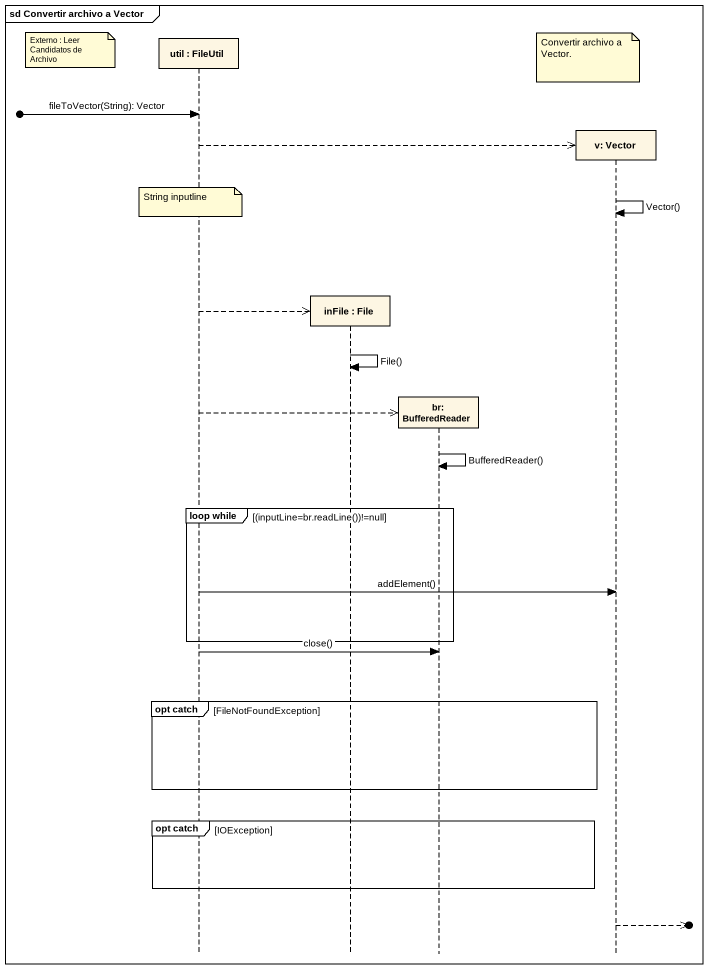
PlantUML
@startuml
mainframe sd Convertir archivo a Vector
hide footbox
participant "util : FileUtil" as util
participant "inFile : File" as inFile_File
participant "br: BufferedReader" as br_BufferedReader
participant "v: Vector" as v_Vector

note left of util : Externo : Leer Candidatos de Archivo
note over v_Vector : Convertir archivo a Vector.
[o-> util : fileToVector(String): Vector
util -->> v_Vector **
v_Vector -> v_Vector : Vector()
note over util : String inputline
util -->> inFile_File **
inFile_File -> inFile_File : File()
util -->> br_BufferedReader **
br_BufferedReader -> br_BufferedReader : BufferedReader()
group loop while [(inputLine=br.readLine())!=null]
  util -> v_Vector : addElement()
end
util -> br_BufferedReader : close()
group opt catch [FileNotFoundException]
end
group opt catch [IOException]
end
v_Vector -->>o]
@enduml
